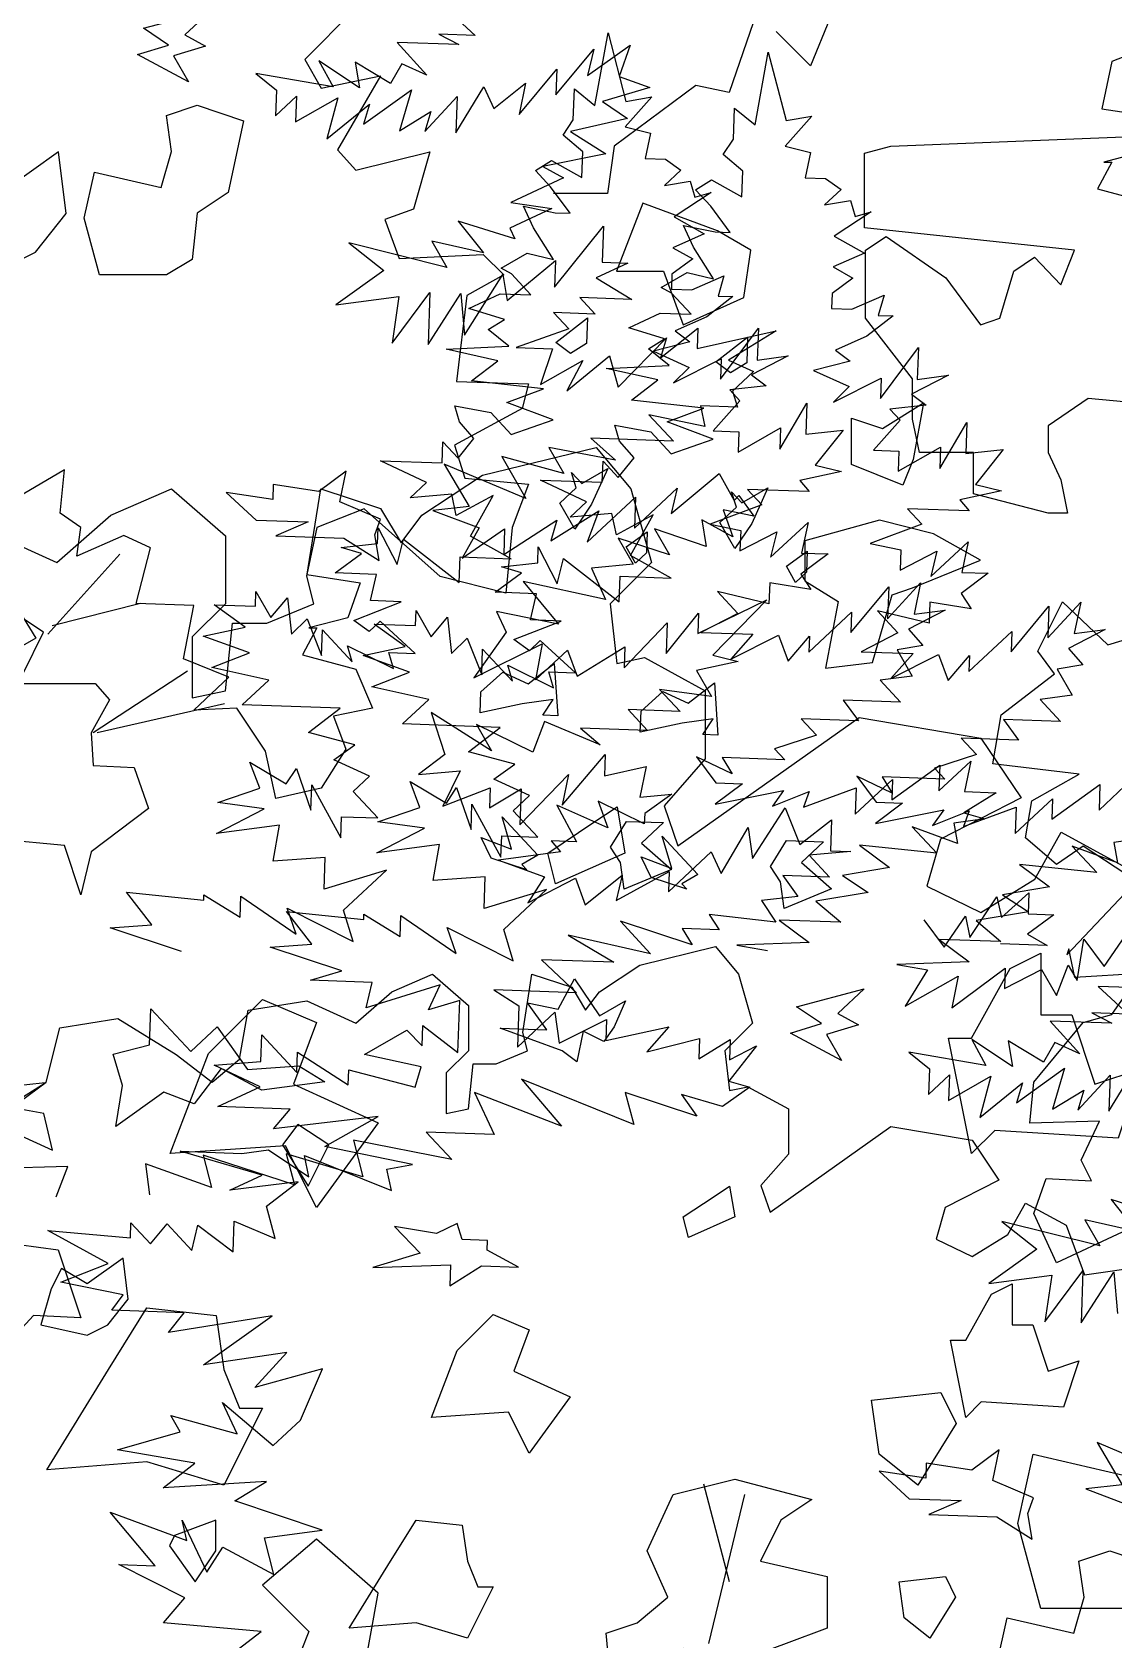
# Model space of a CAD drawing. Header units: inches. Extents: x 11.9 to 85.3, y 21.1 to 37.4.
# Drawn here: x 62.8089 to 63.0583, y 22.446 to 22.8168 of the extents above; entities that cross this region are included whole.
import ezdxf

# ---------------------------------------------------------------- set-up
doc = ezdxf.new("R2010")
doc.units = ezdxf.units.IN
doc.header["$MEASUREMENT"] = 0
doc.layers.add('CAY', color=94, linetype='Continuous')
doc.layers.add('CAY-3', color=61, linetype='Continuous')

# ---------------------------------------------------------------- blocks, each defined once
blk = doc.blocks.new('A$C76451831')
at = {"layer": 'CAY'}
for p, q in [((1479.89, 1929.82), (1538.26, 1943.98)), ((1538.26, 1943.98), (1555.95, 1922.74)), ((1448.64, 1909.17), (1479.89, 1929.82)), ((1288.85, 1909.17), (1320.1, 1922.74)), ((1320.1, 1922.74), (1347.81, 1898.56)), ((1389.68, 1877.91), (1396.75, 1922.74)), ((1396.75, 1922.74), (1427.41, 1912.71)), ((1555.95, 1922.74), (1566.56, 1884.99)), ((1261.14, 1884.99), (1288.85, 1909.17)), ((1427.41, 1912.71), (1438.02, 1895.02)), ((1438.02, 1895.02), (1448.64, 1909.17)), ((1223.4, 1902.1), (1261.14, 1884.99)), ((1347.81, 1898.56), (1347.81, 1863.75)), ((1566.56, 1884.99), (1545.34, 1863.75)), ((1393.21, 1863.75), (1389.68, 1877.91)), ((1347.81, 1863.75), (1330.71, 1846.65)), ((1369.04, 1853.73), (1393.21, 1863.75)), ((1545.34, 1863.75), (1548.87, 1833.08)), ((1347.81, 1818.92), (1351.35, 1853.73)), ((1351.35, 1853.73), (1369.04, 1853.73)), ((1330.71, 1846.65), (1330.71, 1815.39)), ((1548.87, 1833.08), (1563.02, 1836.03)), ((1563.02, 1836.03), (1594.27, 1818.92)), ((1330.71, 1815.39), (1347.81, 1818.92)), ((1594.27, 1818.92), (1594.27, 1784.12)), ((1580.12, 1739.29), (1673.28, 1805.36)), ((1673.28, 1805.36), (1735.78, 1794.74)), ((1735.78, 1794.74), (1756.42, 1764.07)), ((1594.27, 1784.12), (1573.05, 1759.94)), ((1573.05, 1759.94), (1580.12, 1739.29)), ((1756.42, 1764.07), (1715.15, 1742.83)), ((4659.22, 1729.96), (4665.97, 1767.35)), ((4665.97, 1767.35), (4675.16, 1732.12)), ((1763.5, 1722.19), (1777.06, 1746.37)), ((1777.06, 1746.37), (1808.31, 1729.27)), ((1715.15, 1742.83), (1708.07, 1718.65)), ((4648.09, 1722.64), (4648.64, 1738.49)), ((4648.64, 1738.49), (4659.22, 1729.96)), ((4688.38, 1734.38), (4674.7, 1718.99)), ((4675.16, 1732.12), (4688.38, 1734.38)), ((1708.07, 1718.65), (1735.78, 1705.08)), ((1735.78, 1705.08), (1763.5, 1722.19)), ((4642.83, 1714.67), (4648.09, 1722.64)), ((4674.7, 1718.99), (4687.73, 1715.82)), ((4652.95, 1706.15), (4642.83, 1714.67)), ((4687.73, 1715.82), (4685.01, 1702.77)), ((4628.6, 1696.58), (4636.94, 1701.73)), ((4636.94, 1701.73), (4652.49, 1693.02)), ((4652.49, 1693.02), (4652.95, 1706.15)), ((4685.01, 1702.77), (4695.42, 1702.4)), ((4695.42, 1702.4), (4703.37, 1696.69)), ((4636.46, 1688.14), (4628.6, 1696.58)), ((4703.37, 1696.69), (4694.94, 1688.82)), ((4646.41, 1674.65), (4636.46, 1688.14)), ((4694.94, 1688.82), (4708.16, 1691.08)), ((4718.84, 1685.27), (4699.82, 1672.78)), ((4708.16, 1691.08), (4710.59, 1682.83)), ((4710.59, 1682.83), (4718.84, 1685.27)), ((4627.57, 1667.15), (4622.52, 1678.2)), ((4622.52, 1678.2), (4638.72, 1674.92)), ((4638.72, 1674.92), (4646.41, 1674.65)), ((4699.82, 1672.78), (4715.38, 1664.08)), ((4637.88, 1650.92), (4627.57, 1667.15)), ((4715.38, 1664.08), (4699.27, 1656.94)), ((4610.99, 1646.42), (4624.4, 1654.11)), ((4624.4, 1654.11), (4637.88, 1650.92)), ((4699.27, 1656.94), (4709.49, 1651.14)), ((4616.33, 1643.51), (4610.99, 1646.42)), ((4709.49, 1651.14), (4698.79, 1643.35)), ((4626.37, 1632.73), (4616.33, 1643.51)), ((4698.79, 1643.35), (4698.52, 1635.65)), ((4698.52, 1635.65), (4708.93, 1635.29)), ((4708.93, 1635.29), (4725.5, 1642.42)), ((4725.5, 1642.42), (4722.42, 1632.1)), ((4594.41, 1625.69), (4610.53, 1633.29)), ((4610.53, 1633.29), (4626.37, 1632.73)), ((4730.11, 1631.83), (4716.61, 1621.42)), ((4722.42, 1632.1), (4730.11, 1631.83)), ((4612.79, 1620.06), (4594.41, 1625.69)), ((4604.45, 1614.91), (4612.79, 1620.06)), ((4716.61, 1621.42), (4700.5, 1614.28)), ((4615.03, 1606.38), (4604.45, 1614.91)), ((4700.5, 1614.28), (4708, 1608.58)), ((4723.65, 1589.44), (4743.14, 1615.51)), ((4743.14, 1615.51), (4742.57, 1599.21)), ((4582.8, 1604.79), (4615.03, 1606.38)), ((4609.33, 1598.88), (4582.8, 1604.79)), ((4708, 1608.58), (4689.26, 1603.79)), ((4689.26, 1603.79), (4707.54, 1595.45)), ((4595.82, 1588.47), (4609.33, 1598.88)), ((4699.56, 1587.56), (4724.01, 1599.86)), ((4707.54, 1595.45), (4699.56, 1587.56)), ((4724.01, 1599.86), (4723.65, 1589.44)), ((4758.5, 1601.37), (4739.58, 1591.61)), ((4742.57, 1599.21), (4758.5, 1601.37)), ((4632.84, 1584.45), (4595.82, 1588.47)), ((4739.58, 1591.61), (4747.09, 1585.91)), ((4614.02, 1577.41), (4632.84, 1584.45)), ((4733.68, 1578.21), (4720, 1562.82)), ((4747.09, 1585.91), (4728.44, 1583.84)), ((4728.44, 1583.84), (4733.68, 1578.21)), ((4587.22, 1575.62), (4605.68, 1572.26)), ((4589.65, 1567.38), (4587.22, 1575.62)), ((4605.68, 1572.26), (4616.16, 1561.01)), ((4637.72, 1568.42), (4614.02, 1577.41)), ((4754.11, 1553.47), (4768.07, 1577.01)), ((4768.07, 1577.01), (4767.52, 1561.16)), ((4597.06, 1558.96), (4589.65, 1567.38)), ((4616.16, 1561.01), (4637.72, 1568.42)), ((4720, 1562.82), (4733.12, 1562.37)), ((4732.76, 1551.95), (4754.49, 1564.34)), ((4733.12, 1562.37), (4732.76, 1551.95)), ((4754.49, 1564.34), (4754.11, 1553.47)), ((4767.52, 1561.16), (4786.63, 1563.22)), ((4786.63, 1563.22), (4772.4, 1545.13)), ((4580.76, 1546.38), (4581.14, 1557.25)), ((4581.14, 1557.25), (4589, 1548.81)), ((4589, 1548.81), (4597.06, 1558.96)), ((4572.7, 1536.23), (4549.08, 1547.49)), ((4549.08, 1547.49), (4580.76, 1546.38)), ((4772.4, 1545.13), (4785.88, 1541.94)), ((4785.88, 1541.94), (4764.42, 1537.25)), ((4764.42, 1537.25), (4769.21, 1531.64)), ((4564.27, 1528.37), (4572.7, 1536.23)), ((4585.64, 1530.34), (4564.27, 1528.37)), ((4587.97, 1519.38), (4585.64, 1530.34)), ((4606.91, 1529.6), (4587.97, 1519.38)), ((4595.3, 1508.7), (4606.91, 1529.6)), ((4769.21, 1531.64), (4737.53, 1532.75)), ((4737.53, 1532.75), (4744.95, 1524.78)), ((4744.95, 1524.78), (4718.32, 1514.83)), ((4547.59, 1504.92), (4547.88, 1513.07)), ((4547.88, 1513.07), (4557.64, 1494.15)), ((4718.32, 1514.83), (4734.07, 1511.56)), ((4749.45, 1497.88), (4768.66, 1515.79)), ((4768.66, 1515.79), (4765.39, 1500.04)), ((4528.94, 1502.86), (4547.59, 1504.92)), ((4557.64, 1494.15), (4560.81, 1507.18)), ((4560.81, 1507.18), (4589.49, 1484.87)), ((4616.2, 1497.09), (4595.3, 1508.7)), ((4734.07, 1511.56), (4733.7, 1501.15)), ((4733.7, 1501.15), (4752.62, 1510.91)), ((4752.62, 1510.91), (4749.45, 1497.88)), ((4525.77, 1489.82), (4539.26, 1499.78)), ((4539.26, 1499.78), (4528.94, 1502.86)), ((4589.49, 1484.87), (4589.95, 1498.01)), ((4589.95, 1498.01), (4616.2, 1497.09)), ((4778.96, 1499.57), (4765.01, 1489.17)), ((4765.39, 1500.04), (4778.96, 1499.57)), ((4547.04, 1489.08), (4525.77, 1489.82)), ((4543.85, 1475.59), (4547.04, 1489.08)), ((4765.01, 1489.17), (4770.17, 1481.29)), ((4484.84, 1472.66), (4485.11, 1480.36)), ((4485.11, 1480.36), (4492.79, 1466.94)), ((4722.1, 1480.24), (4732.58, 1469)), ((4748.61, 1473.88), (4722.1, 1480.24)), ((4748.99, 1484.74), (4748.61, 1473.88)), ((4770.17, 1481.29), (4748.99, 1484.74)), ((4790.7, 1459.26), (4810.09, 1482.61)), ((4809.52, 1466.31), (4826.48, 1484.76)), ((4810.09, 1482.61), (4809.52, 1466.31)), ((4826.48, 1484.76), (4823.2, 1468.55)), ((4463.57, 1473.41), (4484.84, 1472.66)), ((4479.48, 1461.97), (4463.57, 1473.41)), ((4492.79, 1466.94), (4501.3, 1477.07)), ((4501.3, 1477.07), (4503.37, 1458.42)), ((4535.34, 1465.46), (4559.69, 1475.04)), ((4559.69, 1475.04), (4543.85, 1475.59)), ((4839.13, 1470.72), (4820.21, 1460.95)), ((4823.2, 1468.55), (4839.13, 1470.72)), ((4503.37, 1458.42), (4511.35, 1466.3)), ((4511.35, 1466.3), (4518.85, 1447.45)), ((4543.3, 1459.74), (4535.34, 1465.46)), ((4548.92, 1464.98), (4543.3, 1459.74)), ((4566.92, 1448.49), (4548.92, 1464.98)), ((4732.58, 1469), (4713.66, 1459.23)), ((4769.05, 1449.14), (4791.06, 1469.68)), ((4791.06, 1469.68), (4790.7, 1459.26)), ((4458.02, 1457.28), (4479.48, 1461.97)), ((4481.74, 1448.74), (4458.02, 1457.28)), ((4518.85, 1447.45), (4519.31, 1460.58)), ((4519.31, 1460.58), (4534.6, 1444.18)), ((4713.66, 1459.23), (4740.37, 1458.3)), ((4740.37, 1458.3), (4729.04, 1445.55)), ((4729.04, 1445.55), (4753.49, 1457.84)), ((4753.49, 1457.84), (4758.46, 1444.52)), ((4758.46, 1444.52), (4769.33, 1457.29)), ((4769.33, 1457.29), (4769.05, 1449.14)), ((4820.21, 1460.95), (4827.62, 1452.53)), ((4462.44, 1441.26), (4481.74, 1448.74)), ((4534.6, 1444.18), (4532.16, 1452.42)), ((4532.16, 1452.42), (4555.77, 1440.72)), ((4555.77, 1440.72), (4553.34, 1448.96)), ((4553.34, 1448.96), (4566.92, 1448.49)), ((4827.62, 1452.53), (4814.4, 1450.27)), ((4814.4, 1450.27), (4822.09, 1436.86)), ((4491.67, 1434.8), (4462.44, 1441.26)), ((4478.09, 1422.12), (4491.67, 1434.8)), ((4822.09, 1436.86), (4805.7, 1434.71)), ((4805.7, 1434.71), (4816.18, 1423.46)), ((4528.33, 1420.37), (4478.09, 1422.12)), ((4786.77, 1424.49), (4794.55, 1413.79)), ((4816.18, 1423.46), (4786.77, 1424.49)), ((4512.03, 1407.79), (4528.33, 1420.37)), ((4794.55, 1413.79), (4765.13, 1414.82)), ((4765.13, 1414.82), (4772.99, 1406.39)), ((4535.82, 1401.52), (4512.03, 1407.79)), ((4772.99, 1406.39), (4751.45, 1399.43)), ((4525.13, 1393.74), (4535.82, 1401.52)), ((4751.45, 1399.43), (4756.69, 1393.81)), ((4487.01, 1379.2), (4482.04, 1392.52)), ((4482.04, 1392.52), (4500.68, 1381.44)), ((4500.68, 1381.44), (4505.95, 1389.42)), ((4505.95, 1389.42), (4513.35, 1367.85)), ((4543.42, 1385.39), (4525.13, 1393.74)), ((4711.43, 1395.39), (4721.38, 1381.9)), ((4729.7, 1386.59), (4711.43, 1395.39)), ((4724.56, 1394.93), (4729.7, 1386.59)), ((4756.69, 1393.81), (4724.56, 1394.93)), ((4811.71, 1373.3), (4836.35, 1391.03)), ((4835.89, 1377.9), (4852.29, 1393.19)), ((4836.35, 1391.03), (4835.89, 1377.9)), ((4852.29, 1393.19), (4849.02, 1377.44)), ((4513.35, 1367.85), (4513.81, 1380.98)), ((4513.81, 1380.98), (4528.72, 1353.72)), ((4534.99, 1377.52), (4543.42, 1385.39)), ((4734.96, 1381.42), (4721, 1371.03)), ((4721.38, 1381.9), (4734.96, 1381.42)), ((4792.87, 1365.8), (4812.08, 1383.71)), ((4812.08, 1383.71), (4811.71, 1373.3)), ((4465.45, 1371.79), (4487.01, 1379.2)), ((4489.36, 1368.69), (4465.45, 1371.79)), ((4547.65, 1363.94), (4534.99, 1377.52)), ((4721, 1371.03), (4756.14, 1377.96)), ((4756.14, 1377.96), (4750.42, 1370)), ((4750.42, 1370), (4769.26, 1377.5)), ((4766.26, 1369.45), (4793.35, 1379.38)), ((4769.26, 1377.5), (4766.26, 1369.45)), ((4793.35, 1379.38), (4792.87, 1365.8)), ((4865.31, 1376.87), (4848.64, 1366.57)), ((4849.02, 1377.44), (4865.31, 1376.87)), ((4464.9, 1355.94), (4489.36, 1368.69)), ((4528.72, 1353.72), (4529.1, 1364.58)), ((4529.1, 1364.58), (4547.65, 1363.94)), ((4859.4, 1363.48), (4843.47, 1361.31)), ((4848.64, 1366.57), (4859.4, 1363.48)), ((4497.23, 1360.26), (4464.9, 1355.94)), ((4493.86, 1341.79), (4497.23, 1360.26)), ((4822.1, 1359.34), (4834.77, 1345.75)), ((4845.37, 1350.82), (4822.1, 1359.34)), ((4843.47, 1361.31), (4845.37, 1350.82)), ((4834.77, 1345.75), (4795.03, 1349.86)), ((4795.03, 1349.86), (4810.5, 1338.44)), ((4520.66, 1343.57), (4493.86, 1341.79)), ((4520.09, 1327.27), (4520.66, 1343.57)), ((4810.5, 1338.44), (4786.33, 1334.29)), ((4552.15, 1337.03), (4520.09, 1327.27)), ((4530.14, 1316.49), (4552.15, 1337.03)), ((4786.33, 1334.29), (4799.63, 1325.67)), ((4431.54, 1309.06), (4418.53, 1325.83)), ((4418.53, 1325.83), (4458.27, 1321.72)), ((4458.27, 1321.72), (4458.36, 1324.44)), ((4458.36, 1324.44), (4476.99, 1312.91)), ((4476.99, 1312.91), (4477.37, 1323.78)), ((4477.37, 1323.78), (4505.69, 1304.2)), ((4799.63, 1325.67), (4772.73, 1321.17)), ((4851.84, 1302.54), (4865.71, 1323.36)), ((4865.71, 1323.36), (4868.06, 1312.85)), ((4868.06, 1312.85), (4882.1, 1325.51)), ((4882.1, 1325.51), (4881.72, 1314.64)), ((4501.17, 1317.5), (4535.01, 1300.46)), ((4505.69, 1304.2), (4501.17, 1317.5)), ((4535.01, 1300.46), (4530.14, 1316.49)), ((4772.73, 1321.17), (4785.5, 1310.3)), ((4838.52, 1297.56), (4849.5, 1313.5)), ((4849.5, 1313.5), (4851.84, 1302.54)), ((4894.84, 1314.18), (4881.35, 1304.23)), ((4881.72, 1314.64), (4894.84, 1314.18)), ((4410.19, 1307.54), (4431.54, 1309.06)), ((4446.93, 1295.37), (4410.19, 1307.54)), ((4753.81, 1311.4), (4769.28, 1299.98)), ((4785.5, 1310.3), (4753.81, 1311.4)), ((4828.14, 1311.53), (4838.52, 1297.56)), ((4682.3, 1288.37), (4721.22, 1297.81)), ((4721.22, 1297.81), (4733.01, 1283.65)), ((4769.28, 1299.98), (4732.07, 1298.56)), ((4732.07, 1298.56), (4747.83, 1295.74)), ((4891.57, 1298.43), (4867.58, 1299.27)), ((4881.35, 1304.23), (4891.57, 1298.43)), ((4554.94, 1274.61), (4575.78, 1283.65)), ((4575.78, 1283.65), (4594.25, 1267.53)), ((4622.16, 1253.76), (4626.88, 1283.65)), ((4626.88, 1283.65), (4647.32, 1276.97)), ((4661.47, 1274.61), (4682.3, 1288.37)), ((4733.01, 1283.65), (4740.09, 1258.48)), ((4536.47, 1258.48), (4554.94, 1274.61)), ((4647.32, 1276.97), (4654.39, 1265.17)), ((4654.39, 1265.17), (4661.47, 1274.61)), ((4476.72, 1240), (4481.05, 1265.17)), ((4481.05, 1265.17), (4511.31, 1269.89)), ((4511.31, 1269.89), (4536.47, 1258.48)), ((4594.25, 1267.53), (4594.25, 1244.33)), ((4377.27, 1228.2), (4384.35, 1256.12)), ((4384.35, 1256.12), (4414.22, 1260.84)), ((4414.22, 1260.84), (4444.1, 1242.36)), ((4740.09, 1258.48), (4725.93, 1244.33)), ((4624.52, 1244.33), (4622.16, 1253.76)), ((4444.1, 1242.36), (4462.57, 1228.2)), ((4462.57, 1228.2), (4476.72, 1240)), ((4594.25, 1244.33), (4582.85, 1232.92)), ((4608.4, 1237.64), (4624.52, 1244.33)), ((4725.93, 1244.33), (4728.29, 1223.88)), ((4582.85, 1232.92), (4582.85, 1212.08)), ((4594.25, 1214.44), (4596.61, 1237.64)), ((4596.61, 1237.64), (4608.4, 1237.64)), ((4358.8, 1214.44), (4377.27, 1228.2)), ((4728.29, 1223.88), (4737.73, 1225.84)), ((4737.73, 1225.84), (4758.56, 1214.44)), ((4582.85, 1212.08), (4594.25, 1214.44)), ((4758.56, 1214.44), (4758.56, 1191.24)), ((4749.13, 1161.35), (4811.23, 1205.4)), ((4811.23, 1205.4), (4852.9, 1198.32)), ((4852.9, 1198.32), (4866.66, 1177.87)), ((4758.56, 1191.24), (4744.41, 1175.12)), ((4744.41, 1175.12), (4749.13, 1161.35)), ((4866.66, 1177.87), (4839.14, 1163.71)), ((4871.37, 1149.95), (4880.42, 1166.07)), ((4880.42, 1166.07), (4901.25, 1154.67)), ((4839.14, 1163.71), (4834.43, 1147.59)), ((4852.9, 1138.54), (4871.37, 1149.95)), ((4901.25, 1154.67), (4910.68, 1129.11)), ((4834.43, 1147.59), (4852.9, 1138.54)), ((4910.68, 1129.11), (4942.92, 1133.83)), ((4728.34, 971.46), (4715.14, 1021.63)), ((4717.78, 939.77), (4736.26, 1016.34)), ((5596.82, 610.92), (5612.19, 596.78)), ((5612.19, 596.78), (5593.63, 597.43)), ((5593.63, 597.43), (5603.87, 592.08)), ((5603.87, 592.08), (5572.18, 593.19)), ((5572.18, 593.19), (5587.46, 576.34)), ((5653.72, 566.32), (5673.11, 589.67)), ((5669.92, 576.18), (5691.77, 591.73)), ((5673.11, 589.67), (5669.92, 576.18)), ((5691.77, 591.73), (5686.22, 575.61)), ((5552.79, 569.84), (5531.98, 583.71)), ((5531.98, 583.71), (5539.21, 570.31)), ((5568.73, 572), (5550.53, 583.07)), ((5550.53, 583.07), (5552.79, 569.84)), ((5574.52, 582.23), (5568.73, 572)), ((5587.46, 576.34), (5574.52, 582.23)), ((5634.78, 556.1), (5654.18, 579.45)), ((5654.18, 579.45), (5653.72, 566.32)), ((5499.57, 577.14), (5510.15, 568.61)), ((5539.21, 570.31), (5499.57, 577.14)), ((5602.29, 546.81), (5616.7, 570.33)), ((5616.7, 570.33), (5621.75, 559.27)), ((5621.75, 559.27), (5638.07, 572.3)), ((5638.07, 572.3), (5634.78, 556.1)), ((5701.88, 570.07), (5677.61, 562.76)), ((5686.22, 575.61), (5701.88, 570.07)), ((5510.15, 568.61), (5509.69, 555.48)), ((5509.69, 555.48), (5520.47, 565.53)), ((5520.47, 565.53), (5520.01, 552.4)), ((5520.01, 552.4), (5541.74, 564.79)), ((5541.74, 564.79), (5536.02, 543.68)), ((5554.86, 551.18), (5579.49, 568.91)), ((5579.49, 568.91), (5573.32, 547.82)), ((5586.44, 547.36), (5602.93, 565.37)), ((5602.93, 565.37), (5602.29, 546.81)), ((5677.61, 562.76), (5690.45, 554.15)), ((5536.02, 543.68), (5557.94, 561.5)), ((5557.94, 561.5), (5554.86, 551.18)), ((5573.32, 547.82), (5589.52, 557.68)), ((5589.52, 557.68), (5586.44, 547.36)), ((5690.45, 554.15), (5661.22, 547.47)), ((5661.22, 547.47), (5679.4, 535.95)), ((5683.65, 539.8), (5680.11, 515.62)), ((5679.4, 535.95), (5646.99, 529.38)), ((5646.99, 529.38), (5657.66, 523.56)), ((5657.66, 523.56), (5630.49, 510.91)), ((5680.11, 515.62), (5652.4, 515.62)), ((5651.68, 507.91), (5630.03, 497.78)), ((5630.49, 510.91), (5651.68, 507.91)), ((5632.55, 492.25), (5603.42, 501.43)), ((5603.42, 501.43), (5616.44, 485.11)), ((5630.03, 497.78), (5632.55, 492.25)), ((5652.99, 467.51), (5678.1, 498.82)), ((5678.1, 498.82), (5677.45, 480.26)), ((5597.6, 477.61), (5547.29, 490.25)), ((5547.29, 490.25), (5565.37, 476.01)), ((5589.92, 491.02), (5597.6, 477.61)), ((5616.44, 485.11), (5589.92, 491.02)), ((5628.73, 460.65), (5653.46, 481.1)), ((5653.46, 481.1), (5652.99, 467.51)), ((5690.58, 479.8), (5674.45, 472.2)), ((5677.45, 480.26), (5690.58, 479.8)), ((5565.37, 476.01), (5540.74, 458.29)), ((5606.81, 442.83), (5626.47, 473.88)), ((5626.47, 473.88), (5628.73, 460.65)), ((5674.45, 472.2), (5692.64, 461.14)), ((5540.74, 458.29), (5573.06, 462.6)), ((5569.51, 438.7), (5589, 464.76)), ((5573.06, 462.6), (5569.51, 438.7)), ((5589, 464.76), (5588.07, 438.05)), ((5588.07, 438.05), (5604.84, 464.21)), ((5604.84, 464.21), (5606.81, 442.83)), ((5652.53, 454.38), (5660.39, 445.95)), ((5673.8, 453.64), (5652.53, 454.38)), ((5665.94, 462.08), (5673.8, 453.64)), ((5692.64, 461.14), (5665.94, 462.08)), ((5707.46, 431.16), (5726.57, 446.36)), ((5726.57, 446.36), (5726.2, 435.94)), ((5660.39, 445.95), (5633.33, 436.47)), ((5685.63, 416.05), (5710.54, 441.48)), ((5710.54, 441.48), (5707.46, 431.16)), ((5726.2, 435.94), (5766.85, 444.95)), ((5766.85, 444.95), (5742.31, 429.94)), ((5633.33, 436.47), (5651.88, 435.82)), ((5651.88, 435.82), (5645.8, 417.45)), ((5645.8, 417.45), (5667.53, 429.83)), ((5659.29, 414.25), (5681.21, 432.08)), ((5667.53, 429.83), (5659.29, 414.25)), ((5681.21, 432.08), (5685.63, 416.05)), ((5742.31, 429.94), (5755.24, 424.05)), ((5755.24, 424.05), (5744.47, 414)), ((5744.47, 414), (5746.9, 405.75)), ((5746.9, 405.75), (5727.89, 406.42)), ((5727.89, 406.42), (5730.24, 395.91)), ((5701.45, 401.9), (5714.12, 388.31)), ((5730.24, 395.91), (5701.45, 401.9)), ((5714.12, 388.31), (5671.57, 389.8)), ((5671.57, 389.8), (5684.32, 378.47)), ((5625.93, 380.51), (5638.32, 358.77)), ((5657.8, 371.69), (5625.93, 380.51)), ((5650.11, 385.11), (5657.8, 371.69)), ((5684.32, 378.47), (5650.11, 385.11)), ((5596.34, 376.56), (5609.18, 354.8)), ((5638.32, 358.77), (5596.34, 376.56)), ((5693.98, 343.68), (5715.99, 364.22)), ((5712.82, 351.18), (5737.55, 371.63)), ((5715.99, 364.22), (5712.82, 351.18)), ((5737.55, 371.63), (5745.22, 357.76)), ((5669.71, 336.37), (5694.53, 359.53)), ((5694.53, 359.53), (5693.98, 343.68)), ((5745.22, 357.76), (5747.58, 360.4)), ((5747.58, 360.4), (5755.36, 349.7)), ((5609.18, 354.8), (5590.52, 352.74)), ((5590.52, 352.74), (5614.23, 343.75)), ((5626.89, 330.16), (5654.25, 347.79)), ((5651.15, 337.02), (5675.71, 352.48)), ((5654.25, 347.79), (5651.15, 337.02)), ((5675.71, 352.48), (5669.71, 336.37)), ((5744.58, 339.2), (5728.57, 347.91)), ((5728.57, 347.91), (5730.81, 334.24)), ((5755.36, 349.7), (5739.62, 352.97)), ((5739.62, 352.97), (5744.58, 339.2)), ((5614.23, 343.75), (5605.53, 328.18)), ((5605.53, 328.18), (5627.35, 343.29)), ((5627.35, 343.29), (5626.89, 330.16)), ((5730.81, 334.24), (5704.39, 343.32)), ((5704.39, 343.32), (5712.08, 329.9)), ((5712.08, 329.9), (5685.64, 338.53)), ((5685.64, 338.53), (5693.33, 325.12)), ((5693.33, 325.12), (5671.96, 323.14)), ((5671.96, 323.14), (5679.1, 307.03)), ((5636.83, 316.21), (5655.1, 294.27)), ((5679.1, 307.03), (5636.83, 316.21)), ((5726.53, 289.51), (5762.02, 306.85)), ((5762.02, 306.85), (5734.29, 278.35)), ((5623.15, 300.82), (5628.22, 290.22)), ((5655.1, 294.27), (5623.15, 300.82)), ((5710.31, 279.19), (5726.89, 299.92)), ((5726.89, 299.92), (5726.53, 289.51)), ((5628.22, 290.22), (5611.54, 266.77)), ((5688.75, 271.78), (5710.86, 295.04)), ((5710.86, 295.04), (5710.31, 279.19)), ((5611.54, 266.77), (5646.58, 284.14)), ((5646.58, 284.14), (5643.22, 265.67)), ((5643.22, 265.67), (5659.62, 280.96)), ((5659.62, 280.96), (5664.59, 267.64)), ((5664.59, 267.64), (5689.13, 282.65)), ((5689.13, 282.65), (5688.75, 271.78)), ((5747.32, 275.18), (5725.86, 270.49)), ((5734.29, 278.35), (5747.32, 275.18)), ((5725.86, 270.49), (5733.55, 257.07)), ((5733.55, 257.07), (5706.94, 260.72)), ((5706.94, 260.72), (5717.43, 249.48)), ((5620.65, 229.28), (5589.62, 248.95)), ((5589.62, 248.95), (5596.57, 227.4)), ((5717.43, 249.48), (5690.72, 250.41)), ((5690.72, 250.41), (5700.77, 239.63)), ((5641.92, 228.54), (5612.96, 242.7)), ((5612.96, 242.7), (5620.65, 229.28)), ((5647.91, 244.2), (5641.92, 228.54)), ((5676.5, 232.32), (5647.91, 244.2)), ((5700.77, 239.63), (5666.37, 240.83)), ((5666.37, 240.83), (5676.5, 232.32)), ((5596.57, 227.4), (5583.06, 216.99)), ((5656.83, 201.27), (5679.04, 227.24)), ((5679.04, 227.24), (5678.66, 216.38)), ((5583.06, 216.99), (5604.43, 218.97)), ((5604.43, 218.97), (5595.64, 200.69)), ((5635.18, 191.15), (5660.1, 217.02)), ((5660.1, 217.02), (5656.83, 201.27)), ((5678.66, 216.38), (5700.12, 221.07)), ((5700.12, 221.07), (5696.85, 205.31)), ((5595.64, 200.69), (5619.99, 210.27)), ((5619.99, 210.27), (5619.62, 199.85)), ((5619.62, 199.85), (5635.83, 209.71)), ((5635.83, 209.71), (5635.18, 191.15)), ((5696.85, 205.31), (5713.22, 207.01)), ((5713.22, 207.01), (5699.28, 197.07)), ((5654.12, 201.37), (5664.33, 182.42)), ((5680.44, 189.57), (5654.12, 201.37)), ((5699.09, 191.64), (5675.48, 203.34)), ((5675.48, 203.34), (5680.44, 189.57)), ((5754.66, 173.83), (5771.43, 199.99)), ((5771.43, 199.99), (5778.93, 181.14)), ((5699.28, 197.07), (5699.09, 191.64)), ((5778.93, 181.14), (5795.23, 193.72)), ((5795.23, 193.72), (5794.68, 177.87)), ((5651.21, 182.88), (5655.99, 177.27)), ((5664.33, 182.42), (5651.21, 182.88)), ((5738.54, 166.23), (5752.5, 189.77)), ((5752.5, 189.77), (5754.66, 173.83)), ((5655.99, 177.27), (5624.12, 172.95)), ((5711.47, 156.75), (5733.48, 177.29)), ((5733.48, 177.29), (5738.54, 166.23)), ((5805.09, 177.51), (5783.72, 175.53)), ((5783.72, 175.53), (5794.2, 164.29)), ((5794.68, 177.87), (5805.09, 177.51)), ((5624.12, 172.95), (5647.84, 164.41)), ((5668.64, 150.09), (5687.75, 165.29)), ((5684.58, 152.25), (5711.83, 167.16)), ((5687.75, 165.29), (5684.58, 152.25)), ((5711.83, 167.16), (5711.47, 156.75)), ((5647.84, 164.41), (5639.22, 151.11)), ((5639.22, 151.11), (5663.68, 163.86)), ((5663.68, 163.86), (5668.64, 150.09)), ((5794.2, 164.29), (5770.22, 165.13)), ((5770.22, 165.13), (5778, 154.43)), ((5778, 154.43), (5759.35, 152.36)), ((5759.35, 152.36), (5766.66, 141.22)), ((5723.66, 129.58), (5686.93, 141.74)), ((5686.93, 141.74), (5702.2, 124.89)), ((5766.66, 141.22), (5732.36, 145.14)), ((5732.36, 145.14), (5737.52, 137.25)), ((5702.2, 124.89), (5659.94, 134.52)), ((5659.94, 134.52), (5683.47, 120.56)), ((5737.52, 137.25), (5718.51, 137.92)), ((5718.51, 137.92), (5723.66, 129.58)), ((5646.36, 121.85), (5664.34, 104.9)), ((5683.47, 120.56), (5646.36, 121.85)), ((5621.8, 106.39), (5634.65, 98.23)), ((5664.34, 104.9), (5621.8, 106.39)), ((5634.65, 98.23), (5633.91, 76.95)), ((5633.91, 76.95), (5653.12, 94.87)), ((5653.12, 94.87), (5655.28, 78.93)), ((5655.28, 78.93), (5679.72, 91.22)), ((5679.72, 91.22), (5679.35, 80.35)), ((5679.35, 80.35), (5711.76, 87.38)), ((5711.76, 87.38), (5700.44, 74.63)), ((5700.44, 74.63), (5727.42, 81.39)), ((5727.42, 81.39), (5727.05, 70.98)), ((5727.05, 70.98), (5743.26, 80.84)), ((5756.74, 77.65), (5742.51, 59.56)), ((5743.26, 80.84), (5742.89, 70.43)), ((5742.89, 70.43), (5756.74, 77.65)), ((5693.7, 37.24), (5636.06, 60.56)), ((5636.06, 60.56), (5656.51, 36.27)), ((5742.51, 59.56), (5753.28, 56.46)), ((5656.51, 36.27), (5611.8, 53.7)), ((5611.8, 53.7), (5621.92, 32.04)), ((5726.02, 41.55), (5689.29, 53.71)), ((5689.29, 53.71), (5693.7, 37.24)), ((5739.34, 46.52), (5718.26, 52.7)), ((5718.26, 52.7), (5726.02, 41.55)), ((5753.28, 56.46), (5739.34, 46.52)), ((5621.92, 32.04), (5587.07, 33.25)), ((5587.07, 33.25), (5600.17, 19.2)), ((5600.17, 19.2), (5549.77, 29.12)), ((5549.77, 29.12), (5554.55, 10.36)), ((5476.87, 4.92), (5442.85, 16.98)), ((5442.85, 16.98), (5445.02, 1.04)), ((5472.46, 21.39), (5476.87, 4.92)), ((5519.51, 6.15), (5472.46, 21.39)), ((5515.09, 22.17), (5519.51, 6.15)), ((5554.55, 10.36), (5515.09, 22.17)), ((5402.93, 15.66), (5314.94, 13.29)), ((5396.95, 0), (5402.93, 15.66))]:
    blk.add_line(p, q, dxfattribs=at)
for points in [[(4949.01, 1762.09), (4924.75, 1752.6), (4919.48, 1728.34), (4946.9, 1724.12)], [(4940.57, 1706.2), (4920.53, 1700.92), (4924.75, 1700.92), (4917.37, 1687.21), (4944.79, 1679.83)], [(4930, 1151.18), (4896.25, 1135.36), (4884.65, 1160.67), (4890.98, 1178.6), (4914.18, 1177.55), (4908.91, 1188.09), (4918.4, 1208.13), (4882.54, 1207.08), (4884.65, 1228.17), (4909.96, 1258.76), (4924.73, 1262.97), (4939.5, 1284.07), (4905.75, 1281.96), (4902.58, 1296.72), (4901.53, 1293.56), (4937.39, 1331.53), (4909.96, 1349.46), (4896.25, 1339.97), (4880.43, 1353.68), (4883.6, 1372.66), (4907.85, 1386.37), (4863.56, 1391.65), (4867.78, 1416.96), (4895.2, 1438.05), (4886.76, 1449.65), (4899.42, 1474.97), (4922.62, 1452.82), (4946.88, 1460.2)], [(4680.01, 1494.86), (4675.32, 1503.18), (4686.01, 1510.97), (4685.63, 1500.1), (4680.01, 1494.86)], [(1257.71, 1233.36), (1232.4, 1208.05), (1240.83, 1193.28), (1271.42, 1199.61), (1249.27, 1161.64), (1258.76, 1151.09), (1296.73, 1160.59), (1288.29, 1131.05), (1273.53, 1125.78), (1280.91, 1105.74), (1324.15, 1107.85), (1334.7, 1097.3), (1315.72, 1086.76), (1310.44, 1042.46), (1347.36, 1041.41), (1344.19, 1028.75), (1309.39, 1009.77), (1314.66, 992.89), (1347.36, 989.73), (1338.92, 967.58), (1335.75, 933.83), (1302, 942.27), (1262.98, 977.07), (1238.72, 967.58), (1233.45, 943.32), (1260.87, 939.1), (1254.54, 921.17), (1234.5, 915.9), (1238.72, 915.9), (1231.34, 902.19), (1258.76, 894.8), (1267.2, 874.77), (1247.16, 870.55), (1253.49, 853.67)], [(1193.82, 387.77), (1210.12, 400.35), (1159.97, 404.82), (1170.84, 417.59), (1137, 434.64), (1155.56, 433.99), (1132.5, 461.54), (1171.87, 447.02), (1169.52, 457.53), (1182.18, 430.79), (1190.33, 443.66), (1216.58, 429.59), (1211.79, 448.35), (1241.39, 452.3), (1196.6, 467.46), (1212.81, 477.32), (1159.68, 474.19), (1175.98, 486.77), (1136.34, 493.59), (1168.38, 502.9), (1163.69, 511.23), (1197.8, 501.87), (1190.21, 518.01), (1216.17, 495.79), (1230.22, 508.9), (1241.57, 535.25), (1206.79, 525.59), (1223.28, 543.6), (1180.46, 537.39), (1215.78, 562.45), (1162.46, 553.88), (1170.52, 564.03), (1133.41, 565.32), (1139.12, 573.28), (1107.18, 579.84), (1131.53, 589.42), (1100.4, 606.37), (1142.87, 602.62), (1143.13, 610.32), (1153.18, 599.54), (1161.69, 609.67), (1174.36, 596.08), (1177.53, 609.12), (1195.63, 595.34), (1196.18, 611.18), (1217.17, 602.29), (1212.76, 618.77), (1229.06, 631.34), (1194.02, 627.13), (1210.6, 634.71), (1168.43, 647.06), (1200.12, 645.95), (1213.77, 647.74), (1234.59, 633.87), (1232.25, 644.83), (1276.94, 626.95), (1274.6, 637.91), (1287.82, 640.17), (1242.83, 649.45), (1270.11, 664.82), (1216.42, 658.53), (1224.93, 668.66), (1187.81, 669.96), (1209.46, 680.08), (1185.84, 691.33), (1209.92, 693.21), (1210.4, 706.8), (1228.31, 687.58), (1228.67, 698), (1254.82, 681.22), (1255.09, 688.91), (1289.22, 680.02), (1292.3, 690.34), (1263.07, 696.8), (1284.8, 709.18), (1292.68, 701.2), (1293.04, 711.62), (1311.14, 697.84), (1312.07, 724.55), (1296.04, 719.67), (1301.93, 732.61), (1263.9, 720.79), (1267.08, 733.83), (1235.4, 734.94), (1251.43, 739.82), (1214.69, 751.98), (1236.05, 753.5), (1223.04, 770.27), (1262.77, 766.17), (1262.86, 768.88), (1281.49, 757.35), (1281.87, 768.22), (1310.19, 748.64), (1305.67, 761.95), (1339.52, 744.9), (1334.64, 760.94), (1356.65, 781.48), (1324.59, 771.71), (1325.16, 788.02), (1298.36, 786.23), (1301.73, 804.7), (1269.4, 800.39), (1293.86, 813.13), (1269.96, 816.24), (1291.51, 823.64), (1286.54, 836.96), (1305.19, 825.89), (1310.45, 833.86), (1317.85, 812.3), (1318.31, 825.43), (1333.22, 798.16), (1333.6, 809.03), (1352.16, 808.38), (1339.49, 821.97), (1347.92, 829.83), (1329.63, 838.18), (1340.33, 845.97), (1316.53, 852.24), (1332.83, 864.81), (1282.59, 866.57), (1296.17, 879.24), (1266.94, 885.7), (1286.24, 893.19), (1262.52, 901.72), (1283.98, 906.41), (1268.07, 917.85), (1289.34, 917.11), (1289.61, 924.8), (1297.3, 911.39), (1305.81, 921.52), (1307.87, 902.86), (1315.85, 910.74), (1323.35, 891.89), (1323.81, 905.02), (1339.1, 888.62), (1336.67, 896.87), (1360.27, 885.16), (1357.84, 893.41), (1371.42, 892.93), (1353.42, 909.43), (1347.8, 904.19), (1339.84, 909.9), (1364.19, 919.48), (1348.35, 920.03), (1351.54, 933.52), (1330.27, 934.26), (1343.76, 944.22), (1333.44, 947.3), (1352.09, 949.37), (1352.38, 957.52), (1362.14, 938.59), (1365.31, 951.63), (1393.99, 929.32), (1394.45, 942.45), (1420.7, 941.53), (1399.81, 953.14), (1411.41, 974.04), (1392.48, 963.83), (1390.14, 974.79), (1368.77, 972.81), (1377.2, 980.68), (1353.58, 991.93), (1385.26, 990.82), (1385.64, 1001.69), (1393.5, 993.26), (1401.56, 1003.4), (1394.15, 1011.82), (1391.72, 1020.07), (1410.18, 1016.7), (1420.67, 1005.45), (1442.22, 1012.86), (1418.52, 1021.85), (1437.34, 1028.9), (1400.33, 1032.91), (1413.83, 1043.32), (1387.3, 1049.23), (1419.53, 1050.83), (1408.95, 1059.36), (1417.29, 1064.51), (1398.91, 1070.13), (1415.03, 1077.73), (1430.87, 1077.18), (1420.83, 1087.96), (1415.49, 1090.86), (1428.9, 1098.55), (1442.38, 1095.36), (1432.08, 1111.59), (1427.02, 1122.65), (1443.22, 1119.36), (1450.92, 1119.09), (1440.97, 1132.59), (1433.1, 1141.02), (1441.44, 1146.17), (1457, 1137.47), (1457.45, 1150.6), (1447.33, 1159.11), (1452.59, 1167.09), (1453.15, 1182.93), (1463.72, 1174.4), (1470.47, 1211.8), (1479.66, 1176.57), (1492.88, 1178.83), (1479.2, 1163.44), (1492.23, 1160.26), (1489.51, 1147.21), (1499.92, 1146.85), (1507.88, 1141.13), (1499.45, 1133.26), (1512.67, 1135.52), (1515.1, 1127.28), (1523.34, 1129.71), (1504.32, 1117.23), (1519.88, 1108.52), (1503.77, 1101.38), (1513.99, 1095.58), (1503.3, 1087.8), (1503.03, 1080.1), (1513.44, 1079.74), (1530, 1086.86), (1526.92, 1076.54), (1534.61, 1076.28), (1521.11, 1065.87), (1505, 1058.72), (1512.5, 1053.02), (1493.76, 1048.24), (1512.04, 1039.89), (1504.07, 1032.01), (1528.51, 1044.3), (1528.15, 1033.89), (1547.64, 1059.95), (1547.07, 1043.65), (1563, 1045.82), (1544.08, 1036.05), (1551.59, 1030.35), (1532.94, 1028.28), (1538.18, 1022.66), (1524.5, 1007.27), (1537.63, 1006.81), (1537.26, 996.4), (1558.99, 1008.78), (1558.61, 997.92), (1572.58, 1021.46), (1572.02, 1005.61), (1591.13, 1007.66), (1576.9, 989.57), (1590.38, 986.38), (1568.92, 981.69), (1573.71, 976.08), (1542.03, 977.19), (1549.45, 969.22), (1522.82, 959.27), (1538.57, 956), (1538.21, 945.59), (1557.13, 955.36), (1553.95, 942.32), (1573.16, 960.24), (1569.89, 944.48), (1583.47, 944.01), (1569.51, 933.62), (1574.67, 925.73), (1553.49, 929.19), (1553.11, 918.32), (1526.6, 924.69), (1537.08, 913.44), (1518.16, 903.68), (1544.87, 902.74), (1533.55, 889.99), (1557.99, 902.29), (1562.97, 888.96), (1573.83, 901.73), (1573.55, 893.58), (1595.56, 914.12), (1595.2, 903.71), (1614.59, 927.06), (1614.03, 910.76), (1630.98, 929.2), (1627.7, 913), (1643.63, 915.16), (1624.71, 905.4), (1632.12, 896.98), (1618.9, 894.72), (1626.59, 881.3), (1610.2, 879.16), (1620.69, 867.91), (1591.27, 868.94), (1599.05, 858.24), (1569.63, 859.27), (1577.49, 850.83), (1555.95, 843.88), (1561.19, 838.25), (1529.06, 839.38), (1534.21, 831.04), (1515.93, 839.83), (1525.89, 826.34), (1539.46, 825.87), (1525.51, 815.47), (1560.64, 822.41), (1554.93, 814.45), (1573.77, 821.95), (1570.77, 813.89), (1597.85, 823.83), (1597.37, 810.24), (1616.58, 828.16), (1616.22, 817.74), (1640.85, 835.47), (1640.39, 822.34), (1656.79, 837.63)], [(1663.91, 807.92), (1647.97, 805.76), (1649.87, 795.26), (1626.6, 803.78), (1639.27, 790.19), (1599.54, 794.3), (1615, 782.88), (1590.84, 778.74), (1604.13, 770.11), (1577.24, 765.61), (1590, 754.74), (1558.32, 755.85), (1573.78, 744.43), (1536.57, 743.01), (1552.33, 740.19), (1540.81, 721.55), (1568.08, 736.92), (1564.79, 720.71), (1592.24, 741.06), (1591.88, 730.65), (1610.8, 740.41), (1618.48, 727), (1624.47, 742.66), (1629.18, 734.79), (1632.64, 755.97), (1643.03, 742.01), (1654, 757.94)], [(1666.65, 730.76), (1639.95, 731.69), (1655.31, 717.55), (1636.76, 718.2), (1646.99, 712.86), (1615.31, 713.96), (1630.58, 697.11), (1617.65, 703), (1611.85, 692.78), (1593.66, 703.84), (1595.92, 690.61), (1575.1, 704.49), (1582.34, 691.09), (1542.7, 697.91), (1553.28, 689.38), (1552.82, 676.25), (1563.59, 686.3), (1563.13, 673.17), (1584.86, 685.56), (1579.14, 664.45), (1601.06, 682.27), (1597.98, 671.95), (1622.62, 689.68), (1616.44, 668.59), (1632.65, 678.45), (1629.57, 668.13), (1646.06, 686.14), (1645.41, 667.58), (1659.83, 691.1)], [(1675.68, 613.03), (1646.55, 622.2), (1659.57, 605.88), (1633.04, 611.8), (1640.73, 598.38), (1590.42, 611.02), (1608.5, 596.79), (1583.86, 579.06), (1616.19, 583.37), (1612.63, 559.47), (1632.12, 585.53), (1631.19, 558.82), (1647.96, 584.98), (1649.94, 563.61)], [(1681.44, 479.55), (1639.47, 497.33), (1652.3, 475.58), (1633.65, 473.51), (1657.35, 464.52)], [(1253.49, 853.67), (1240.83, 833.63), (1217.63, 828.36), (1212.36, 852.62), (1197.59, 874.77), (1175.44, 873.71), (1193.37, 890.59), (1170.17, 900.08), (1175.44, 927.5), (1145.91, 928.55), (1153.29, 957.03), (1139.58, 963.36), (1115.32, 952.81), (1117.43, 967.58), (1106.89, 974.96), (1109, 997.11), (1073.14, 976.02)], [(1082.63, 929.61), (1094.23, 910.62), (1079.47, 902.19)], [(1087.9, 887.42), (1124.82, 887.42), (1132.2, 878.98), (1122.71, 862.11), (1123.76, 845.23), (1144.86, 844.18), (1152.24, 823.09), (1122.71, 800.94), (1117.43, 778.79), (1109, 804.1), (1076.3, 807.27)], [(1137.47, 953.87), (1100.56, 912.73)], [(1484.52, 939.3), (1479.82, 947.63), (1490.52, 955.41), (1490.14, 944.55), (1484.52, 939.3)], [(1148.02, 928.55), (1102.67, 916.95)], [(1172.28, 893.75), (1123.76, 862.11)], [(1191.26, 876.87), (1125.87, 862.11)], [(1075.25, 600.55), (1105.83, 596.33), (1117.43, 561.52), (1093.18, 562.58), (1079.47, 547.81)]]:
    blk.add_lwpolyline(points, dxfattribs=at)
for points in [[(1537.07, 1751.49), (1548.94, 1759.41), (1552.9, 1735.65), (1517.27, 1719.81), (1513.31, 1735.65)], [(4396.9, 1672.02), (4402.18, 1695.78), (4436.49, 1687.86), (4441.77, 1706.34), (4439.13, 1724.83), (4454.96, 1730.11), (4478.72, 1722.19), (4470.8, 1685.22), (4454.96, 1674.66), (4452.32, 1650.9), (4439.13, 1642.98), (4404.82, 1642.98)], [(1750.85, 1676.24), (1766.68, 1684.16), (1766.68, 1652.48), (1782.52, 1652.48), (1794.4, 1616.83), (1818.15, 1624.76), (1806.27, 1589.11), (1742.93, 1593.07), (1731.05, 1581.19), (1719.18, 1640.6), (1731.05, 1640.6)], [(1339.12, 1632.68), (1366.84, 1660.4), (1394.55, 1648.52), (1382.67, 1616.83), (1426.22, 1597.03), (1394.55, 1553.47), (1378.71, 1585.15), (1319.33, 1581.19)], [(4639.11, 1608.26), (4655.41, 1620.84), (4654.95, 1607.71), (4646.62, 1602.56)], [(4791, 1545.5), (4791, 1569.26), (4806.84, 1563.98), (4827.95, 1577.18), (4822.67, 1548.14), (4817.39, 1534.94)], [(4641.21, 1525.68), (4649.64, 1533.55), (4647.2, 1541.34), (4652.44, 1535.72), (4665.85, 1543.41), (4657.51, 1525.11), (4648.9, 1512.27)], [(1287.66, 1470.3), (1307.45, 1501.98), (1343.08, 1498.02), (1347.04, 1470.3), (1354.96, 1450.49), (1366.84, 1450.49), (1347.04, 1410.89), (1307.45, 1422.77), (1255.99, 1418.81)], [(1754.81, 1391.09), (1762.72, 1426.73), (1814.19, 1414.85), (1822.11, 1442.57), (1818.15, 1470.3), (1841.9, 1478.22), (1877.53, 1466.34), (1865.66, 1410.89), (1841.9, 1395.05), (1837.94, 1359.4), (1818.15, 1347.52), (1766.68, 1347.52)], [(4376.02, 1459.35), (4360.18, 1469.91), (4352.26, 1459.35), (4365.46, 1438.22)], [(1683.55, 1426.73), (1679.59, 1454.45), (1715.22, 1458.41), (1723.14, 1442.57), (1703.34, 1410.89)], [(4640.12, 1416.47), (4632.42, 1416.74), (4637.69, 1424.71), (4621.75, 1422.55), (4600.29, 1417.86), (4600.67, 1428.72), (4611.89, 1438.76), (4624.83, 1432.87), (4638.34, 1443.28)], [(1418.3, 1311.88), (1426.22, 1355.44), (1394.55, 1383.16), (1366.84, 1359.4), (1390.59, 1335.64), (1382.67, 1315.84)], [(4624.21, 1337.24), (4605.84, 1343.32), (4600.78, 1353.92), (4616.43, 1347.93), (4611.56, 1364.42), (4629.91, 1344.74), (4621.59, 1340.05)], [(4672.37, 1340.99), (4667.21, 1348.88), (4675.38, 1362.19), (4694.39, 1361.53), (4683.15, 1351.04), (4698.53, 1337.36), (4674.16, 1327.33)], [(4522.48, 1195.89), (4506.64, 1206.45), (4498.72, 1195.89), (4511.92, 1174.77)], [(4720.42, 1169.48), (4728.34, 1174.77), (4730.98, 1158.92), (4707.23, 1148.36), (4704.59, 1158.92)], [(1109.93, 1128.8), (1105.97, 1160.49), (1078.25, 1140.68), (1058.46, 1152.57), (1050.54, 1136.72), (1042.62, 1109), (1078.25, 1101.08), (1094.09, 1109)], [(4419.55, 1116.68), (4416.91, 1137.8), (4398.43, 1124.6), (4385.24, 1132.52), (4379.96, 1121.96), (4374.68, 1103.48), (4398.43, 1098.2), (4408.99, 1103.48)], [(4862.94, 1119.32), (4873.5, 1124.6), (4873.5, 1103.48), (4884.06, 1103.48), (4891.97, 1079.71), (4907.81, 1084.99), (4899.89, 1061.23), (4857.66, 1063.87), (4849.75, 1055.95), (4841.83, 1095.55), (4849.75, 1095.55)], [(4588.46, 1090.27), (4606.93, 1108.76), (4625.41, 1100.84), (4617.49, 1079.71), (4646.52, 1066.51), (4625.41, 1037.47), (4614.85, 1058.59), (4575.26, 1055.95)], [(1443.61, 1052.71), (1459.91, 1065.28), (1459.45, 1052.15), (1451.12, 1047)], [(4709.87, 855.28), (4683.47, 873.77), (4688.75, 889.61), (4680.83, 905.45), (4667.64, 916.01), (4665, 945.06), (4680.83, 950.34), (4696.67, 963.54), (4686.11, 987.3), (4699.31, 1016.34), (4730.98, 1024.27), (4770.57, 1013.7), (4754.73, 1003.14), (4744.18, 982.02), (4778.49, 974.1), (4778.49, 947.7), (4757.37, 939.77), (4736.26, 931.85), (4704.59, 937.13), (4699.31, 921.29), (4733.62, 916.01), (4762.65, 900.17), (4757.37, 881.69), (4720.42, 873.77)], [(4443.3, 995.22), (4440.66, 989.94), (4453.86, 971.46), (4464.41, 987.3), (4464.41, 1003.14)], [(4554.15, 982.02), (4567.35, 1003.14), (4591.1, 1000.5), (4593.74, 982.02), (4599.02, 968.82), (4606.93, 968.82), (4593.74, 942.42), (4567.35, 950.34), (4533.04, 947.7)], [(1445.71, 970.13), (1454.15, 977.99), (1451.7, 985.78), (1456.94, 980.16), (1470.35, 987.85), (1462.01, 969.56), (1453.4, 956.71)], [(4865.58, 929.21), (4870.86, 952.98), (4905.17, 945.06), (4910.45, 963.54), (4907.81, 982.02), (4923.65, 987.3), (4947.4, 979.38), (4939.48, 942.42), (4923.65, 931.85), (4921.01, 908.09), (4907.81, 900.17), (4873.5, 900.17)], [(4818.08, 952.98), (4815.44, 971.46), (4839.19, 974.1), (4844.47, 963.54), (4831.27, 942.42)], [(1444.62, 860.91), (1436.93, 861.18), (1442.19, 869.16), (1426.25, 866.99), (1404.79, 862.3), (1405.17, 873.17), (1416.4, 883.2), (1429.33, 877.31), (1442.84, 887.72)], [(1428.71, 781.68), (1410.34, 787.76), (1405.28, 798.36), (1420.93, 792.38), (1416.07, 808.87), (1434.41, 789.19), (1426.09, 784.49)], [(1476.88, 785.44), (1471.71, 793.32), (1479.88, 806.64), (1498.89, 805.98), (1487.65, 795.49), (1503.03, 781.8), (1478.67, 771.77)], [(1364.64, 698.69), (1332.87, 710.23), (1356.86, 709.39), (1346.92, 723.33), (1362.67, 720.07), (1370.91, 735.64), (1383.84, 716.61), (1397.25, 724.3), (1391.35, 710.9), (1386.1, 703.38), (1375.41, 708.74), (1372.14, 692.99)], [(1485.06, 721.23), (1519.82, 730.44), (1506.23, 717.77), (1516.91, 711.96), (1500.42, 707.09), (1508.11, 693.68), (1481.87, 707.74), (1497.9, 712.62)], [(1313.22, 601.66), (1310.78, 609.9), (1300.19, 604.83), (1278.56, 608.31), (1291.67, 594.7), (1267.4, 587.39), (1307.33, 588.72), (1306.95, 577.85), (1323.17, 588.16), (1342.18, 587.5), (1326.17, 596.22), (1326.34, 601.2)], [(5441.93, 600.46), (5476.69, 609.67), (5463.11, 597), (5473.78, 591.19), (5457.3, 586.32), (5464.99, 572.91), (5438.74, 586.97), (5454.77, 591.85)], [(1603.76, 460.95), (1606.76, 469.01), (1585.77, 477.9), (1589.04, 493.65), (1575.08, 483.26), (1551.64, 486.8), (1551.37, 479.1), (1527.48, 482.66), (1542.84, 468.52), (1569.55, 467.59), (1552.99, 460.46), (1587.84, 459.24), (1606.01, 447.73)], [(5560.63, 340.18), (5563.63, 348.23), (5542.64, 357.13), (5545.91, 372.88), (5531.95, 362.49), (5508.51, 366.03), (5508.25, 358.33), (5484.35, 361.88), (5499.72, 347.75), (5526.42, 346.81), (5509.86, 339.69), (5544.71, 338.47), (5562.89, 326.95)], [(5431.12, 57.29), (5426.24, 73.32), (5444.99, 78.11), (5445.64, 96.67), (5466.17, 74.65), (5479.75, 87.32), (5495.3, 65.47), (5521.65, 67.27), (5534.95, 59.1), (5502.63, 54.79), (5481.72, 65.95), (5467.95, 47.84), (5452.3, 53.83), (5427.66, 36.1)], [(5395.07, 24.09), (5390.74, 42.83), (5371.82, 46.21), (5391.29, 58.68), (5353.54, 54.56), (5353.92, 65.42), (5340.41, 55.01), (5322.23, 66.53), (5324.3, 47.87), (5292.07, 46.28), (5326.45, 31.48), (5342.48, 36.36), (5363.39, 25.2), (5376.78, 32.44)]]:
    blk.add_lwpolyline(points, close=True, dxfattribs=at)
at = {"layer": 'CAY-3'}
for p, q in [((5756.87, 608.7), (5742.61, 567.53)), ((5794.49, 605.87), (5784.47, 581.1)), ((5784.47, 581.1), (5766.78, 598.79)), ((5725.51, 571.07), (5683.65, 539.8)), ((5742.61, 567.53), (5725.51, 571.07)), ((5825.74, 539.8), (5961.93, 545.34)), ((5812.18, 536.27), (5825.74, 539.8)), ((5812.18, 497.92), (5812.18, 536.27)), ((5920.07, 486.36), (5812.18, 497.92)), ((5812.76, 486.36), (5823.37, 493.44)), ((5823.37, 493.44), (5854.03, 472.2)), ((5812.76, 451.56), (5812.76, 486.36)), ((5888.82, 475.74), (5899.43, 482.82)), ((5899.43, 482.82), (5912.99, 468.66)), ((5912.99, 468.66), (5920.07, 486.36)), ((5854.03, 472.2), (5871.72, 448.02)), ((5881.74, 451.56), (5888.82, 475.74)), ((5836.93, 420.29), (5812.76, 451.56)), ((5871.72, 448.02), (5881.74, 451.56)), ((5836.93, 399.65), (5836.93, 420.29)), ((5927.14, 410.26), (5906.51, 396.11)), ((5964.88, 406.73), (5927.14, 410.26)), ((5840.47, 382.54), (5836.93, 399.65)), ((5906.51, 396.11), (5906.51, 382.54)), ((5868.18, 382.54), (5840.47, 382.54)), ((5868.18, 361.31), (5868.18, 382.54)), ((5906.51, 382.54), (5912.99, 368.38)), ((5912.99, 368.38), (5916.53, 351.28)), ((5906.51, 351.28), (5868.18, 361.31)), ((5916.53, 351.28), (5906.51, 351.28))]:
    blk.add_line(p, q, dxfattribs=at)
for points in [[(5736.7, 496.38), (5698.37, 510.54), (5684.81, 475.74), (5708.98, 475.74), (5719.01, 448.02), (5750.26, 462.17), (5753.8, 486.36)], [(5847.55, 340.66), (5819.83, 347.74), (5781.51, 337.12), (5781.51, 316.48), (5798.61, 305.86), (5792.12, 271.65), (5816.3, 274.6), (5826.32, 309.4), (5836.93, 312.94), (5871.72, 327.09)]]:
    blk.add_lwpolyline(points, close=True, dxfattribs=at)

msp = doc.modelspace()

# ---------------------------------------------------------------- linework, layer by layer
msp.add_lwpolyline([(61.45857, 23.79135, 0.283451), (67.06144, 23.39384), (67.06144, 24.37715)], format="xyb")

# ---------------------------------------------------------------- block references
at = {"layer": 'CAY', "xscale": 0.0004489089019145984, "yscale": 0.0004489089019145984, "zscale": 0.0004489089019145984}
for p in [(60.39163, 22.54812), (62.31846, 22.26819), (60.84706, 22.02325), (62.24839, 21.84829)]:
    msp.add_blockref('A$C76451831', p, dxfattribs=at)

doc.saveas('drawing.dxf')
